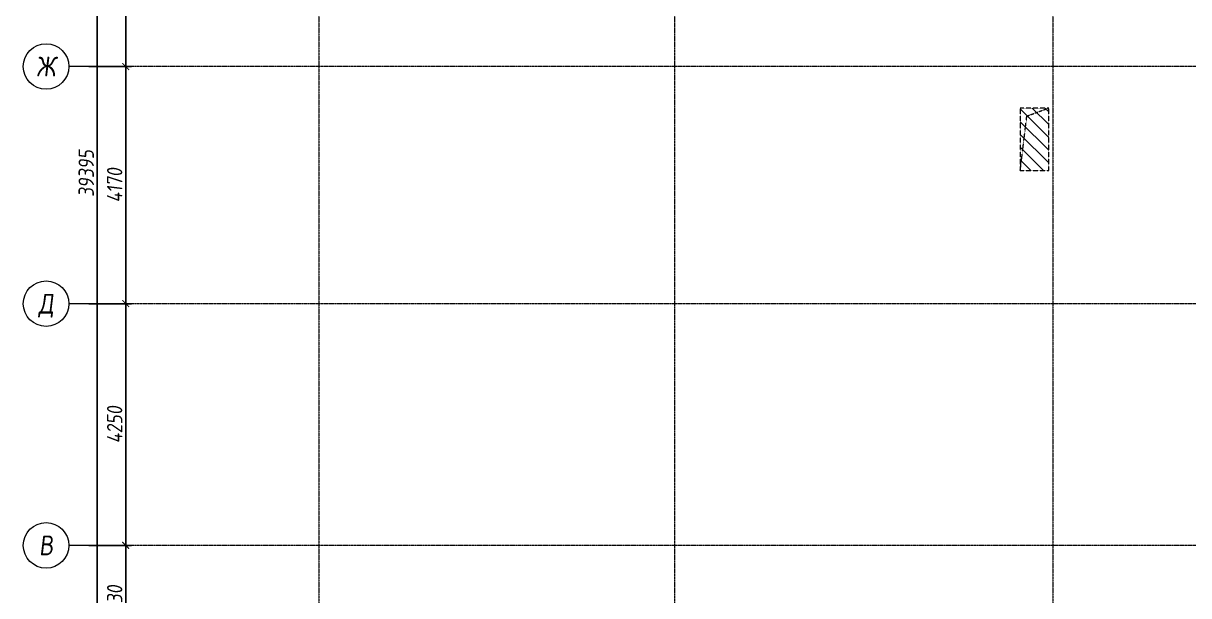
# Model space of a CAD drawing. Header units: millimetres. Extents: x -233751 to 529254, y -907864 to 285890.
# Drawn here: x 189820 to 210295, y 65861 to 75926 of the extents above; entities that cross this region are included whole.
import ezdxf
from ezdxf.enums import TextEntityAlignment as Align

# ---------------------------------------------------------------- set-up
doc = ezdxf.new("R2010")
doc.units = ezdxf.units.MM
doc.linetypes.add('ADSK_Штриховая_ш2 п1', pattern=[3, 2, -1])
doc.linetypes.add('осевая', pattern=[2, 1.25, -0.25, 0.25, -0.25])
doc.layers.get('0').update_dxf_attribs({"lineweight": 30})
doc.layers.get('Defpoints').update_dxf_attribs({"lineweight": 0})
doc.layers.add('КР_Оси', color=7, linetype='Continuous', lineweight=5)
doc.layers.add('КР_Сущ отверстия', color=6, linetype='Continuous', lineweight=15)
doc.styles.add('ISOCPEUR', font='isocpeur.ttf', dxfattribs={"width": 0.85, "oblique": 7})
doc.dimstyles.new('R_100', dxfattribs={"dimtxt": 270, "dimasz": 120, "dimexe": 100, "dimexo": 100, "dimgap": 60, "dimtad": 1, "dimdec": 0, "dimrnd": 5, "dimzin": 0, "dimdsep": 46, "dimtxsty": 'ISOCPEUR', "dimblk": 'ARCHTICK', "dimcen": 0, "dimdle": 100, "dimclrd": 256, "dimclre": 256, "dimclrt": 256, "dimadec": 0, "dimazin": 0, "dimtfac": 2, "dimtdec": 0, "dimtmove": 0, "dimatfit": 3, "dimfxl": 1, "dimtvp": 3, "dimtfill": 1, "dimtolj": 1, "dimtzin": 0, "dimarcsym": 0})

# ---------------------------------------------------------------- blocks, each defined once
blk = doc.blocks.new('*U2009')
at = {"color": 0, "linetype": 'Continuous', "lineweight": -2}
blk.add_line((-74924, 0), (-75424, 0), dxfattribs=at)
at = {"color": 0, "linetype": 'ByBlock', "lineweight": -2, "ltscale": 10}
blk.add_line((0, 0), (-74924, 0), dxfattribs=at)
at = {"color": 0, "linetype": 'Continuous', "lineweight": -2}
blk.add_circle((-75824, 0), 400, dxfattribs=at)
at = {"color": 0, "linetype": 'Continuous', "lineweight": -2, "style": 'ISOCPEUR', "oblique": 7, "width": 0.856383}
blk.add_text('В', height=347, dxfattribs=at).set_placement((-75824, 0), align=Align.MIDDLE_CENTER)
blk = doc.blocks.new('*U2010')
at = {"color": 0, "linetype": 'Continuous', "lineweight": -2}
blk.add_line((-74924, 0), (-75424, 0), dxfattribs=at)
at = {"color": 0, "linetype": 'ByBlock', "lineweight": -2, "ltscale": 10}
blk.add_line((0, 0), (-74924, 0), dxfattribs=at)
at = {"color": 0, "linetype": 'Continuous', "lineweight": -2}
blk.add_circle((-75824, 0), 400, dxfattribs=at)
at = {"color": 0, "linetype": 'Continuous', "lineweight": -2, "style": 'ISOCPEUR', "oblique": 7, "width": 0.856383}
blk.add_text('Д', height=347, dxfattribs=at).set_placement((-75824, 0), align=Align.MIDDLE_CENTER)
blk = doc.blocks.new('*U2011')
at = {"color": 0, "linetype": 'Continuous', "lineweight": -2}
blk.add_line((-74924, 0), (-75424, 0), dxfattribs=at)
at = {"color": 0, "linetype": 'ByBlock', "lineweight": -2, "ltscale": 10}
blk.add_line((0, 0), (-74924, 0), dxfattribs=at)
at = {"color": 0, "linetype": 'Continuous', "lineweight": -2}
blk.add_circle((-75824, 0), 400, dxfattribs=at)
at = {"color": 0, "linetype": 'Continuous', "lineweight": -2, "style": 'ISOCPEUR', "oblique": 7, "width": 0.856383}
blk.add_text('Ж', height=347, dxfattribs=at).set_placement((-75824, 0), align=Align.MIDDLE_CENTER)
blk = doc.blocks.new('*U2018')
at = {"color": 0, "linetype": 'ByBlock', "lineweight": -2, "ltscale": 10}
blk.add_line((0, 0), (0, -34307), dxfattribs=at)
blk = doc.blocks.new('*U2019')
at = {"color": 0, "linetype": 'ByBlock', "lineweight": -2, "ltscale": 10}
blk.add_line((0, 0), (0, -34307), dxfattribs=at)
blk = doc.blocks.new('*U2020')
at = {"color": 0, "linetype": 'ByBlock', "lineweight": -2, "ltscale": 10}
blk.add_line((0, 0), (0, -34307), dxfattribs=at)
blk = doc.blocks.new('_ArchTick')
at = {"color": 0, "linetype": 'ByBlock', "const_width": 0.15}
blk.add_lwpolyline([(-0.5, -0.5), (0.5, 0.5)], dxfattribs=at)
blk = doc.blocks.new('*D562')
at = {"layer": 'Defpoints', "color": 0, "transparency": 16777216}
for p in [(191120, 94601), (192072, 94601), (192122, 55206)]:
    blk.add_point(p, dxfattribs=at)
at = {"layer": 'КР_Оси', "lineweight": -2, "transparency": 16777216}
for p, q in [((191972, 94601), (191020, 94601)), ((191120, 55106), (191120, 94701)), ((192022, 55206), (191020, 55206))]:
    blk.add_line(p, q, dxfattribs=at)
at = {"layer": 'КР_Оси', "lineweight": -2, "transparency": 16777216, "xscale": 120, "yscale": 120, "zscale": 120}
for p, rotation in [((191120, 94601), 90), ((191120, 55206), 270)]:
    blk.add_blockref('_ArchTick', p, dxfattribs=dict(at, rotation=rotation))
at = {"layer": 'КР_Оси', "transparency": 16777216, "insert": (190925, 73288), "char_height": 270, "attachment_point": 5, "rotation": 90, "style": 'ISOCPEUR', "bg_fill": 3, "box_fill_scale": 1.1, "bg_fill_color": 256, "bg_fill_true_color": 13158600, "bg_fill_transparency": 0}
blk.add_mtext('\\A1;39395', dxfattribs=at)
blk = doc.blocks.new('*D564')
at = {"layer": 'Defpoints', "color": 0, "transparency": 16777216}
for p in [(190870, 66746), (191620, 66746), (191720, 64716)]:
    blk.add_point(p, dxfattribs=at)
at = {"layer": 'КР_Оси', "lineweight": -2, "transparency": 16777216}
for p, q in [((191620, 64616), (191620, 66846)), ((190970, 66746), (191720, 66746)), ((191620, 64716), (191520, 64716))]:
    blk.add_line(p, q, dxfattribs=at)
at = {"layer": 'КР_Оси', "lineweight": -2, "transparency": 16777216, "xscale": 120, "yscale": 120, "zscale": 120}
for p, rotation in [((191620, 66746), 90), ((191620, 64716), 270)]:
    blk.add_blockref('_ArchTick', p, dxfattribs=dict(at, rotation=rotation))
at = {"layer": 'КР_Оси', "transparency": 16777216, "insert": (191425, 65731), "char_height": 270, "attachment_point": 5, "rotation": 90, "style": 'ISOCPEUR', "bg_fill": 3, "box_fill_scale": 1.1, "bg_fill_color": 256, "bg_fill_true_color": 13158600, "bg_fill_transparency": 0}
blk.add_mtext('\\A1;2030', dxfattribs=at)
blk = doc.blocks.new('*D565')
at = {"layer": 'Defpoints', "color": 0, "transparency": 16777216}
for p in [(190870, 70996), (191620, 70996), (190870, 66746)]:
    blk.add_point(p, dxfattribs=at)
at = {"layer": 'КР_Оси', "lineweight": -2, "transparency": 16777216}
for p, q in [((191620, 66646), (191620, 71096)), ((190970, 70996), (191720, 70996)), ((190970, 66746), (191720, 66746))]:
    blk.add_line(p, q, dxfattribs=at)
at = {"layer": 'КР_Оси', "lineweight": -2, "transparency": 16777216, "xscale": 120, "yscale": 120, "zscale": 120}
for p, rotation in [((191620, 70996), 90), ((191620, 66746), 270)]:
    blk.add_blockref('_ArchTick', p, dxfattribs=dict(at, rotation=rotation))
at = {"layer": 'КР_Оси', "transparency": 16777216, "insert": (191425, 68871), "char_height": 270, "attachment_point": 5, "rotation": 90, "style": 'ISOCPEUR', "bg_fill": 3, "box_fill_scale": 1.1, "bg_fill_color": 256, "bg_fill_true_color": 13158600, "bg_fill_transparency": 0}
blk.add_mtext('\\A1;4250', dxfattribs=at)
blk = doc.blocks.new('*D566')
at = {"layer": 'Defpoints', "color": 0, "transparency": 16777216}
for p in [(190870, 75166), (191620, 75166), (190870, 70996)]:
    blk.add_point(p, dxfattribs=at)
at = {"layer": 'КР_Оси', "lineweight": -2, "transparency": 16777216}
for p, q in [((190970, 75166), (191720, 75166)), ((191620, 70896), (191620, 75266)), ((190970, 70996), (191720, 70996))]:
    blk.add_line(p, q, dxfattribs=at)
at = {"layer": 'КР_Оси', "lineweight": -2, "transparency": 16777216, "xscale": 120, "yscale": 120, "zscale": 120}
for p, rotation in [((191620, 75166), 90), ((191620, 70996), 270)]:
    blk.add_blockref('_ArchTick', p, dxfattribs=dict(at, rotation=rotation))
at = {"layer": 'КР_Оси', "transparency": 16777216, "insert": (191425, 73081), "char_height": 270, "attachment_point": 5, "rotation": 90, "style": 'ISOCPEUR', "bg_fill": 3, "box_fill_scale": 1.1, "bg_fill_color": 256, "bg_fill_true_color": 13158600, "bg_fill_transparency": 0}
blk.add_mtext('\\A1;4170', dxfattribs=at)
blk = doc.blocks.new('*D567')
at = {"layer": 'Defpoints', "color": 0, "transparency": 16777216}
for p in [(190870, 82686), (191620, 82686), (190870, 75166)]:
    blk.add_point(p, dxfattribs=at)
at = {"layer": 'КР_Оси', "lineweight": -2, "transparency": 16777216}
for p, q in [((191620, 75066), (191620, 82786)), ((190970, 82686), (191720, 82686)), ((190970, 75166), (191720, 75166))]:
    blk.add_line(p, q, dxfattribs=at)
at = {"layer": 'КР_Оси', "lineweight": -2, "transparency": 16777216, "xscale": 120, "yscale": 120, "zscale": 120}
for p, rotation in [((191620, 82686), 90), ((191620, 75166), 270)]:
    blk.add_blockref('_ArchTick', p, dxfattribs=dict(at, rotation=rotation))
at = {"layer": 'КР_Оси', "transparency": 16777216, "insert": (191425, 78926), "char_height": 270, "attachment_point": 5, "rotation": 90, "style": 'ISOCPEUR', "bg_fill": 3, "box_fill_scale": 1.1, "bg_fill_color": 256, "bg_fill_true_color": 13158600, "bg_fill_transparency": 0}
blk.add_mtext('\\A1;7520', dxfattribs=at)

msp = doc.modelspace()

# ---------------------------------------------------------------- hatches: boundary and pattern name
at = {"layer": 'КР_Сущ отверстия'}
h = msp.add_hatch(dxfattribs=at)
h.set_pattern_fill('ANSI31', scale=50, angle=90)
h.paths.add_polyline_path([(207835.6, 74435.7), (207335.6, 74435.7), (207335.6, 73335.7), (207835.6, 73335.7)])

# ---------------------------------------------------------------- linework, layer by layer
at = {"layer": 'КР_Сущ отверстия', "linetype": 'ADSK_Штриховая_ш2 п1'}
msp.add_lwpolyline([(207835.6, 74435.7), (207335.6, 74435.7), (207335.6, 73335.7), (207835.6, 73335.7)], close=True, dxfattribs=at)
msp.add_lwpolyline([(207335.6, 73335.7), (207451.3, 74294), (207835.6, 74435.7)], dxfattribs=at)

# ---------------------------------------------------------------- block references
at = {"layer": 'КР_Оси', "linetype": 'осевая'}
for name, p in [('*U2018', (195010.6, 87701.9)), ('*U2019', (201260.6, 87701.9)), ('*U2020', (207910.6, 87701.9)), ('*U2011', (266044, 75165.7)), ('*U2010', (266044, 70995.7)), ('*U2009', (266044, 66745.7))]:
    msp.add_blockref(name, p, dxfattribs=at)

# ---------------------------------------------------------------- next in the draw order: dimensions: what is measured, and where the dimension line sits
at = {"layer": 'КР_Оси'}
dim = msp.add_linear_dim(base=(191119.8, 94600.7), p1=(192122.3, 55205.7), p2=(192072.3, 94600.7), angle=90, dimstyle='R_100', override={"dimpost": '\\X'}, dxfattribs=at)
dim.commit()
dim.dimension.update_dxf_attribs({"geometry": '*D562', "text_midpoint": (191119.8, 73287.6), "dimtype": 160})

# ---------------------------------------------------------------- next in the draw order: dimensions: what is measured, and where the dimension line sits
dim = msp.add_linear_dim(base=(191619.8, 66745.7), p1=(191719.8, 64715.7), p2=(190869.8, 66745.7), angle=90, dimstyle='R_100', override={"dimpost": '\\X'}, dxfattribs=at)
dim.commit()
dim.dimension.update_dxf_attribs({"geometry": '*D564', "text_midpoint": (191424.8, 65730.7)})

# ---------------------------------------------------------------- next in the draw order: dimensions: what is measured, and where the dimension line sits
dim = msp.add_linear_dim(base=(191619.8, 70995.7), p1=(190869.8, 66745.7), p2=(190869.8, 70995.7), angle=90, dimstyle='R_100', override={"dimpost": '\\X'}, dxfattribs=at)
dim.commit()
dim.dimension.update_dxf_attribs({"geometry": '*D565', "text_midpoint": (191424.8, 68870.7)})

# ---------------------------------------------------------------- next in the draw order: dimensions: what is measured, and where the dimension line sits
dim = msp.add_linear_dim(base=(191619.8, 75165.7), p1=(190869.8, 70995.7), p2=(190869.8, 75165.7), angle=90, dimstyle='R_100', override={"dimpost": '\\X'}, dxfattribs=at)
dim.commit()
dim.dimension.update_dxf_attribs({"geometry": '*D566', "text_midpoint": (191424.8, 73080.7)})

# ---------------------------------------------------------------- next in the draw order: dimensions: what is measured, and where the dimension line sits
dim = msp.add_linear_dim(base=(191619.8, 82685.7), p1=(190869.8, 75165.7), p2=(190869.8, 82685.7), angle=90, dimstyle='R_100', override={"dimpost": '\\X'}, dxfattribs=at)
dim.commit()
dim.dimension.update_dxf_attribs({"geometry": '*D567', "text_midpoint": (191424.8, 78925.7)})

doc.saveas('drawing.dxf')
